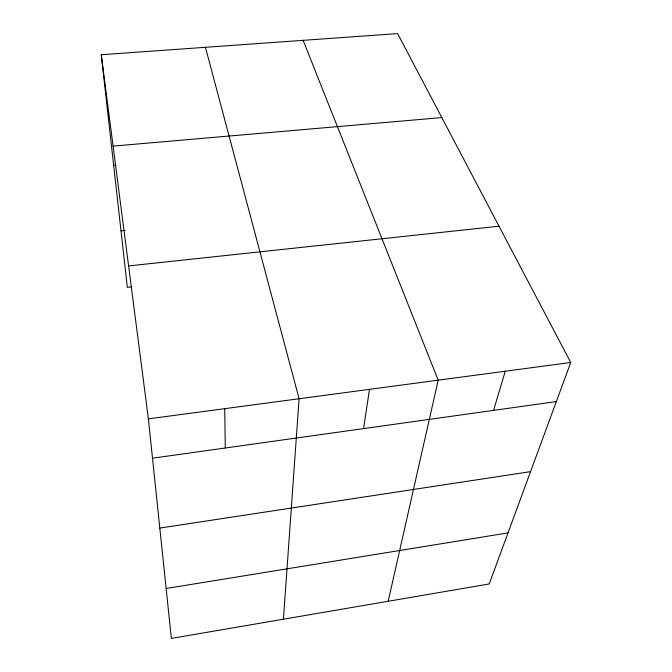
<?xml version="1.0" encoding="UTF-8"?>
<svg xmlns="http://www.w3.org/2000/svg" width="672" height="672" viewBox="0 0 672 672"><rect width="100%" height="100%" fill="white"/><g stroke="black" fill="none" stroke-linecap="round" stroke-linejoin="round"><path stroke-width="1.01" d="M283.424 619.206L299.09 398.74L205.439 47.309M363.586 428.602L369.491 389.34M388.181 601.264L438.194 380.176L303.131 40.337M493.559 410.374L505.26 371.221M570.738 362.485L489.208 583.968L171.36 638.4L148.386 418.858L101.262 54.734L397.614 33.6L570.738 362.485L148.386 418.858M166.135 588.496L508.007 532.896M159.818 528.083L530.561 471.643M152.502 458.203L556.349 401.57M131.46 286.852L127.327 287.305L101.262 54.734M128.596 265.927L499.002 226.204M121.002 230.84L125.168 230.42M113.669 165.43L115.744 165.245M113.089 146.11L441.815 117.575M224.708 408.668L225.288 447.997"/></g></svg>
